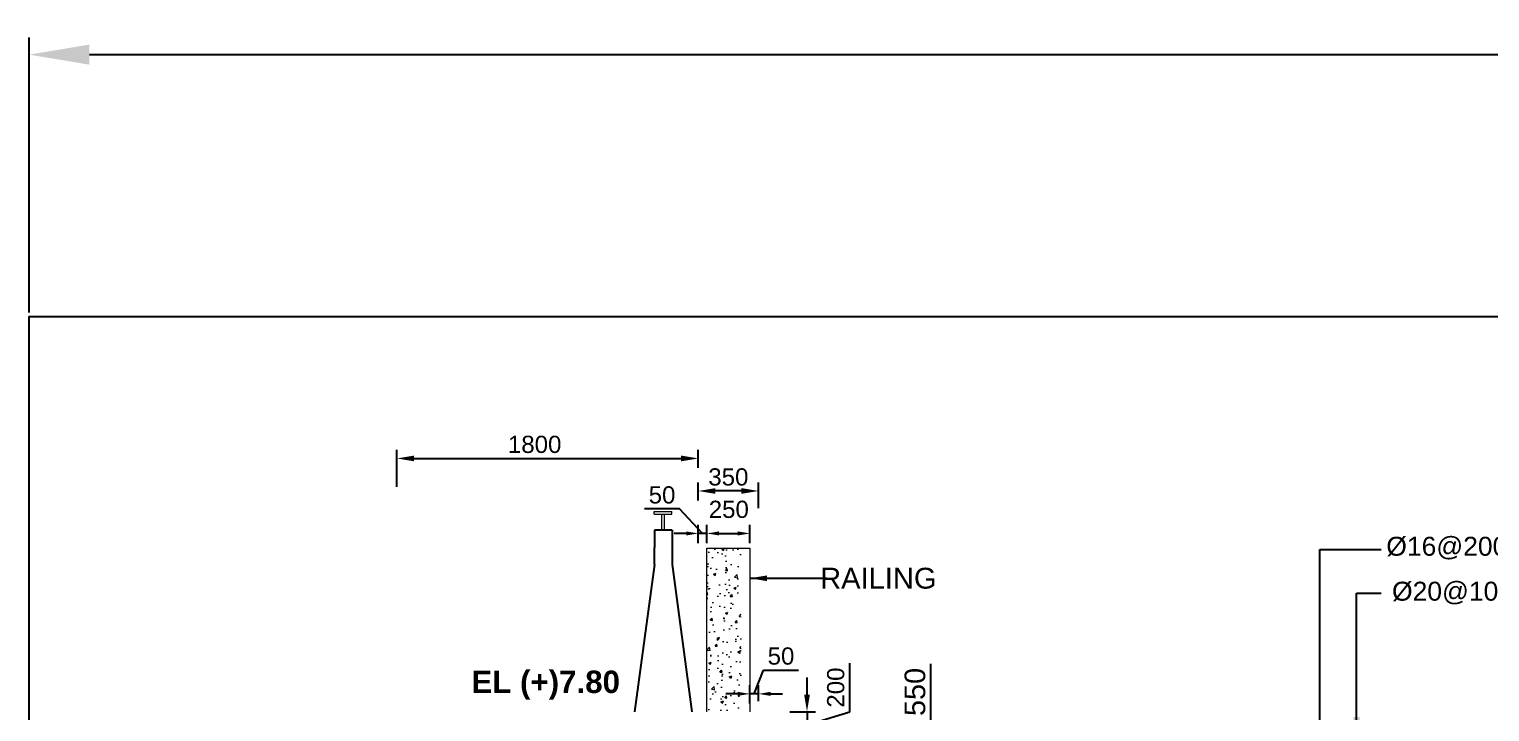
# Model space of a CAD drawing. Extents: x -358915 to 1258323, y -1667244 to -305611.
# Drawn here: x 469161 to 477645, y -1468441 to -1464477 of the extents above; entities that cross this region are included whole.
import ezdxf

# ---------------------------------------------------------------- set-up
doc = ezdxf.new("R2010")
doc.units = 0
doc.header["$LTSCALE"] = 300
doc.header["$MEASUREMENT"] = 0
doc.layers.get('0').update_dxf_attribs({"linetype": 'CONTINUOUS'})
doc.layers.get('DEFPOINTS').update_dxf_attribs({"linetype": 'CONTINUOUS'})
doc.layers.add('Dim', color=7, linetype='CONTINUOUS', lineweight=9)
doc.layers.add('LINE', color=7, linetype='CONTINUOUS')
doc.layers.add('TXT', color=7, linetype='CONTINUOUS')
doc.styles.add('Arial', font='arial.ttf')
doc.styles.add('DIM', font='isocp3.shx')
doc.dimstyles.new('3', dxfattribs={"dimtxt": 225, "dimasz": 350, "dimexe": 100, "dimexo": 25, "dimgap": 9, "dimtad": 0, "dimdec": 0, "dimzin": 0, "dimdsep": 46, "dimtxsty": 'Standard', "dimcen": 0, "dimclrd": 5, "dimclre": 6, "dimclrt": 256, "dimadec": 0, "dimazin": 0, "dimtfac": 1, "dimtdec": 0, "dimtofl": 0, "dimtmove": 2, "dimatfit": 3, "dimfxl": 1, "dimtolj": 1, "dimtzin": 0, "dimarcsym": 0})
doc.dimstyles.new('dim_20', dxfattribs={"dimtxt": 40, "dimasz": 40, "dimexe": 20, "dimexo": 20, "dimgap": 15, "dimtad": 1, "dimdec": 0, "dimzin": 0, "dimdsep": 46, "dimtxsty": 'DIM', "dimcen": 150, "dimclrd": 5, "dimclre": 5, "dimclrt": 7, "dimadec": 0, "dimazin": 0, "dimtfac": 1, "dimtdec": 0, "dimtmove": 0, "dimatfit": 3, "dimfxl": 20, "dimtolj": 1, "dimtzin": 0, "dimarcsym": 0})
doc.dimstyles.new('dim_50', dxfattribs={"dimtxt": 100, "dimasz": 100, "dimexe": 50, "dimexo": 30, "dimgap": 30, "dimtad": 1, "dimdec": 0, "dimzin": 0, "dimdsep": 46, "dimtxsty": 'DIM', "dimcen": 0.09, "dimclrd": 5, "dimclre": 5, "dimclrt": 7, "dimadec": 0, "dimazin": 0, "dimtfac": 1, "dimtdec": 0, "dimtmove": 0, "dimatfit": 3, "dimfxl": 1, "dimtolj": 1, "dimtzin": 0, "dimarcsym": 1})

# ---------------------------------------------------------------- blocks, each defined once
blk = doc.blocks.new('*D549')
at = {"layer": 'DEFPOINTS', "color": 0, "transparency": 16777216}
for p in [(474010.3, -1468590.8), (474010.3, -1469140.8), (474081.5, -1469140.8)]:
    blk.add_point(p, dxfattribs=at)
at = {"layer": 'Dim', "color": 5, "lineweight": -2, "transparency": 16777216}
for p, q in [((474397.9, -1468488), (474397.9, -1468163.3)), ((474081.5, -1468865.8), (474397.9, -1468488)), ((474040.3, -1468590.8), (474131.5, -1468590.8)), ((474081.5, -1468710.8), (474081.5, -1469020.8)), ((474040.3, -1469140.8), (474131.5, -1469140.8))]:
    blk.add_line(p, q, dxfattribs=at)
at = {"layer": 'Dim', "color": 5, "transparency": 16777216}
for points in [[(474061.5, -1468710.8), (474101.5, -1468710.8), (474081.5, -1468590.8)], [(474061.5, -1469020.8), (474101.5, -1469020.8), (474081.5, -1469140.8)]]:
    blk.add_solid(points, dxfattribs=at)
at = {"layer": 'Dim', "color": 7, "transparency": 16777216, "insert": (474306.6, -1468325.7), "char_height": 120, "attachment_point": 5, "rotation": 90, "style": 'Arial'}
blk.add_mtext('\\A1;550', dxfattribs=at)
blk = doc.blocks.new('*D557')
at = {"layer": 'DEFPOINTS', "color": 0, "transparency": 16777216}
for p in [(473550, -1468440.8), (473394.3, -1468590.8), (473679.1, -1468590.8)]:
    blk.add_point(p, dxfattribs=at)
at = {"layer": 'Dim', "color": 5, "lineweight": -2, "transparency": 16777216}
for p, q in [((473927.3, -1468441.3), (473927.3, -1468159)), ((473679.1, -1468340.8), (473679.1, -1468240.8)), ((473580, -1468440.8), (473729.1, -1468440.8)), ((473679.1, -1468440.8), (473679.1, -1468590.8)), ((473679.1, -1468440.8), (473679.1, -1468590.8)), ((473679.1, -1468515.8), (473927.3, -1468441.3)), ((473424.3, -1468590.8), (473729.1, -1468590.8)), ((473679.1, -1468690.8), (473679.1, -1468790.8))]:
    blk.add_line(p, q, dxfattribs=at)
at = {"layer": 'Dim', "color": 5, "transparency": 16777216}
for points in [[(473662.5, -1468340.8), (473695.8, -1468340.8), (473679.1, -1468440.8)], [(473662.5, -1468690.8), (473695.8, -1468690.8), (473679.1, -1468590.8)]]:
    blk.add_solid(points, dxfattribs=at)
at = {"layer": 'Dim', "color": 7, "transparency": 16777216, "insert": (473846.3, -1468300.2), "char_height": 100, "attachment_point": 5, "rotation": 90, "style": 'Arial'}
blk.add_mtext('\\A1;200', dxfattribs=at)
blk = doc.blocks.new('*D563')
at = {"layer": 'DEFPOINTS', "color": 0, "transparency": 16777216}
for p in [(473047.3, -1467158.7), (473047.3, -1467243), (473397.3, -1467288.7)]:
    blk.add_point(p, dxfattribs=at)
at = {"layer": 'Dim', "color": 5, "lineweight": -2, "transparency": 16777216}
for p, q in [((473047.3, -1467213), (473047.3, -1467108.7)), ((473397.3, -1467258.7), (473397.3, -1467108.7)), ((473297.3, -1467158.7), (473147.3, -1467158.7))]:
    blk.add_line(p, q, dxfattribs=at)
at = {"layer": 'Dim', "color": 5, "transparency": 16777216}
for points in [[(473147.3, -1467142), (473147.3, -1467175.3), (473047.3, -1467158.7)], [(473297.3, -1467142), (473297.3, -1467175.3), (473397.3, -1467158.7)]]:
    blk.add_solid(points, dxfattribs=at)
at = {"layer": 'Dim', "color": 7, "transparency": 16777216, "insert": (473222.3, -1467077.6), "char_height": 100, "attachment_point": 5, "style": 'Arial'}
blk.add_mtext('\\A1;350', dxfattribs=at)
blk = doc.blocks.new('*D564')
at = {"layer": 'DEFPOINTS', "color": 0, "transparency": 16777216}
for p in [(473047.3, -1467405.2), (473047.3, -1467490.7), (473097.3, -1467490.7)]:
    blk.add_point(p, dxfattribs=at)
at = {"layer": 'Dim', "color": 5, "lineweight": -2, "transparency": 16777216}
for p, q in [((472938.7, -1467263.1), (472735.8, -1467263.1)), ((473072.3, -1467405.2), (472938.7, -1467263.1)), ((473047.3, -1467460.7), (473047.3, -1467355.2)), ((473097.3, -1467460.7), (473097.3, -1467355.2)), ((472977.3, -1467405.2), (472907.3, -1467405.2)), ((473097.3, -1467405.2), (473047.3, -1467405.2)), ((473097.3, -1467405.2), (473047.3, -1467405.2)), ((473167.3, -1467405.2), (473237.3, -1467405.2))]:
    blk.add_line(p, q, dxfattribs=at)
at = {"layer": 'Dim', "color": 5, "transparency": 16777216}
for points in [[(472977.3, -1467393.5), (472977.3, -1467416.8), (473047.3, -1467405.2)], [(473167.3, -1467393.5), (473167.3, -1467416.8), (473097.3, -1467405.2)]]:
    blk.add_solid(points, dxfattribs=at)
at = {"layer": 'Dim', "color": 7, "transparency": 16777216, "insert": (472837.2, -1467182), "char_height": 100, "attachment_point": 5, "style": 'Arial'}
blk.add_mtext('\\A1;50', dxfattribs=at)
blk = doc.blocks.new('*D565')
at = {"layer": 'DEFPOINTS', "color": 0, "transparency": 16777216}
for p in [(473347.3, -1467405.2), (473097.3, -1467490.7), (473347.3, -1467490.7)]:
    blk.add_point(p, dxfattribs=at)
at = {"layer": 'Dim', "color": 5, "lineweight": -2, "transparency": 16777216}
for p, q in [((473097.3, -1467460.7), (473097.3, -1467355.2)), ((473347.3, -1467460.7), (473347.3, -1467355.2)), ((473167.3, -1467405.2), (473277.3, -1467405.2))]:
    blk.add_line(p, q, dxfattribs=at)
at = {"layer": 'Dim', "color": 5, "transparency": 16777216}
for points in [[(473167.3, -1467393.5), (473167.3, -1467416.8), (473097.3, -1467405.2)], [(473277.3, -1467393.5), (473277.3, -1467416.8), (473347.3, -1467405.2)]]:
    blk.add_solid(points, dxfattribs=at)
at = {"layer": 'Dim', "color": 7, "transparency": 16777216, "insert": (473224.8, -1467265.8), "char_height": 100, "attachment_point": 5, "style": 'Arial'}
blk.add_mtext('\\A1;250', dxfattribs=at)
blk = doc.blocks.new('*D566')
at = {"layer": 'DEFPOINTS', "color": 0, "transparency": 16777216}
for p in [(473347.3, -1468336.8), (473397.3, -1468409.5), (473347.3, -1468422.3)]:
    blk.add_point(p, dxfattribs=at)
at = {"layer": 'Dim', "color": 5, "lineweight": -2, "transparency": 16777216}
for p, q in [((473372.3, -1468336.8), (473426.8, -1468198.7)), ((473426.8, -1468198.7), (473629.7, -1468198.7)), ((473347.3, -1468392.3), (473347.3, -1468286.8)), ((473397.3, -1468379.5), (473397.3, -1468286.8)), ((473277.3, -1468336.8), (473207.3, -1468336.8)), ((473397.3, -1468336.8), (473347.3, -1468336.8)), ((473397.3, -1468336.8), (473347.3, -1468336.8)), ((473467.3, -1468336.8), (473537.3, -1468336.8))]:
    blk.add_line(p, q, dxfattribs=at)
at = {"layer": 'Dim', "color": 5, "transparency": 16777216}
for points in [[(473277.3, -1468325.1), (473277.3, -1468348.4), (473347.3, -1468336.8)], [(473467.3, -1468325.1), (473467.3, -1468348.4), (473397.3, -1468336.8)]]:
    blk.add_solid(points, dxfattribs=at)
at = {"layer": 'Dim', "color": 7, "transparency": 16777216, "insert": (473528.2, -1468117.6), "char_height": 100, "attachment_point": 5, "rotation": 0, "style": 'Arial'}
blk.add_mtext('\\A1;50', dxfattribs=at)
blk = doc.blocks.new('*D567')
at = {"layer": 'DEFPOINTS', "color": 0, "transparency": 16777216}
for p in [(473047.3, -1466969.6), (473047.3, -1467054), (471297.3, -1467165.1)]:
    blk.add_point(p, dxfattribs=at)
at = {"layer": 'Dim', "color": 5, "lineweight": -2, "transparency": 16777216}
for p, q in [((471297.3, -1467135.1), (471297.3, -1466919.7)), ((471397.3, -1466969.7), (472947.3, -1466969.6)), ((473047.3, -1467024), (473047.3, -1466919.6))]:
    blk.add_line(p, q, dxfattribs=at)
at = {"layer": 'Dim', "color": 5, "transparency": 16777216}
for points in [[(471397.3, -1466953), (471397.3, -1466986.3), (471297.3, -1466969.7)], [(472947.3, -1466953), (472947.3, -1466986.3), (473047.3, -1466969.6)]]:
    blk.add_solid(points, dxfattribs=at)
at = {"layer": 'Dim', "color": 7, "transparency": 16777216, "insert": (472097.3, -1466888.6), "char_height": 100, "attachment_point": 5, "rotation": 0.00179, "style": 'Arial'}
blk.add_mtext('\\A1;1800', dxfattribs=at)
blk = doc.blocks.new('KK')
at = {"layer": 'LINE', "lineweight": 15}
for p, q in [((-286.4, 1162.2), (-183.5, 1162.2)), ((-286.4, 1148.3), (-286.4, 1162.2)), ((-286.4, 1148.3), (-183.5, 1148.3)), ((-242.1, 1055.5), (-242.1, 1148.3)), ((-226.3, 1055.5), (-226.3, 1148.3)), ((-183.5, 1148.3), (-183.5, 1162.2))]:
    blk.add_line(p, q, dxfattribs=at)
at = {"layer": 'LINE'}
for p, q in [((-182.3, 1055.5), (-284, 1055.5)), ((-284, 1054.4), (-284, 954.6)), ((-182.3, 1055.5), (-182.3, 955.8)), ((-284, 856.1), (-284, 953.5)), ((-182.3, 955.8), (-182.3, 856.1)), ((-284, 856.1), (-400, 0)), ((-182.3, 856.1), (-66.3, 0))]:
    blk.add_line(p, q, dxfattribs=at)
blk = doc.blocks.new('*D1502')
at = {"layer": 'DEFPOINTS', "color": 0, "ltscale": 0.5, "transparency": 16777216}
for p in [(492531.4, -1464624.8), (469161.4, -1466146.3), (492531.4, -1466146.3)]:
    blk.add_point(p, dxfattribs=at)
at = {"layer": 'LINE', "color": 6, "lineweight": -2, "ltscale": 0.5, "transparency": 16777216}
for p, q in [((469161.4, -1466121.3), (469161.4, -1464524.8)), ((492531.4, -1466121.3), (492531.4, -1464524.8))]:
    blk.add_line(p, q, dxfattribs=at)
at = {"layer": 'LINE', "color": 5, "lineweight": -2, "ltscale": 0.5, "transparency": 16777216}
for p, q in [((469511.4, -1464624.8), (480331.2, -1464624.8)), ((492181.4, -1464624.8), (481361.7, -1464624.8))]:
    blk.add_line(p, q, dxfattribs=at)
at = {"layer": 'LINE', "color": 5, "ltscale": 0.5, "transparency": 16777216}
for points in [[(469511.4, -1464566.5), (469511.4, -1464683.2), (469161.4, -1464624.8)], [(492181.4, -1464566.5), (492181.4, -1464683.2), (492531.4, -1464624.8)]]:
    blk.add_solid(points, dxfattribs=at)
at = {"layer": 'LINE', "ltscale": 0.5, "transparency": 16777216, "insert": (480846.4, -1464624.8), "char_height": 225, "attachment_point": 5}
blk.add_mtext('\\A1;23370', dxfattribs=at)

msp = doc.modelspace()

# ---------------------------------------------------------------- hatches: boundary and pattern name
at = {"layer": 'Dim'}
h = msp.add_hatch(dxfattribs=at)
h.set_pattern_fill('AR-CONC', color=8, scale=20)
h.set_pattern_definition([(50, (85574.22, -1491727.71), (143.452037, -12.550427), [15, -165]), (355, (85574.22, -1491727.7), (-27.750267, 150.438427), [12, -132]), (100.451444, (85586.18, -1491728.75), (115.70177, 137.888), [12.74804, -140.22842]), (46.1842, (85574.22, -1491687.7), (213.44827, -33.10386), [22.5, -247.5]), (96.635635, (85592, -1491690.46), (186.93239, 194.82372), [19.12207, -210.34275]), (351.184164, (85574.22, -1491687.7), (186.93239, 194.82372), [18, -198]), (21, (85594.22, -1491697.71), (119.38141, -80.523778), [15, -165]), (326, (85594.22, -1491697.7), (48.663066, 145.03001), [12, -132]), (71.451445, (85604.17, -1491704.42), (168.044475, 64.50623), [12.74804, -140.22842]), (37.5, (85574.22, -1491727.706), (2.431971, 66.578771), [0, -130.4, 0, -134, 0, -132.5]), (7.5, (85574.22, -1491727.706), (52.613907, 78.882342), [0, -76.4, 0, -127.4, 0, -50.5]), (327.5, (85529.62, -1491727.706), (106.764487, -4.510974), [0, -50, 0, -156, 0, -207]), (317.5, (85509.62, -1491727.71), (116.637234, 20.020996), [0, -65, 0, -103.6, 0, -147])])
h.paths.add_polyline_path([(473097.3, -1467490.7), (473297.3, -1467490.7), (473297.4, -1468440.7), (473097.3, -1468440.7)])

# ---------------------------------------------------------------- linework, layer by layer
at = {"layer": 'Dim', "color": 7}
msp.add_lwpolyline([(473097.3, -1468440.7), (473097.3, -1467490.7), (473347.3, -1467490.7), (473347.4, -1468440.7)], dxfattribs=at)
at = {"layer": 'LINE'}
msp.add_lwpolyline([(492531.4, -1482672.2), (469161.4, -1482672.2), (469161.4, -1466146.3), (492531.4, -1466146.3)], close=True, dxfattribs=at)

# ---------------------------------------------------------------- block references
at = {"color": 8}
msp.add_blockref('KK', (473077.4, -1468440.8), dxfattribs=at)

# ---------------------------------------------------------------- texts
at = {"layer": 'Dim', "color": 7, "char_height": 110, "attachment_point": 4}
for s, insert, width in [('{\\fArial|b0|i0|c0|p34;%%C16@200 C/C}', (477044, -1467490.6), 2524.191), ('{\\fArial|b0|i0|c0|p34;%%C20@100 C/C}', (477077.2, -1467751.6), 1145.252)]:
    msp.add_mtext(s, dxfattribs=dict(at, insert=insert, width=width))
at = {"layer": 'TXT', "color": 0, "attachment_point": 5, "style": 'Arial'}
for s, insert, char_height, width in [('{\\H1.1x;\\C7;RAILING\\fArial|b1|i0|c0|p34;\\H0.90909x;\\C6; }', (474093.4, -1467665.9), 110, 2026.922), ('{\\fArial|b1|i0|c0|p34;\\C6;EL (+)7.80}', (472161.4, -1468286.4), 130, 1034.81)]:
    msp.add_mtext(s, dxfattribs=dict(at, insert=insert, char_height=char_height, width=width))

# ---------------------------------------------------------------- dimensions: what is measured, and where the dimension line sits
at = {"layer": 'Dim'}
for base, p1, p2, angle, text, override, picture, middle in [((473047.3, -1466969.6), (471297.3, -1467165.1), (473047.3, -1467054), 0.00179, '1800', {"dimtxsty": 'Arial', "dimtmove": 1}, '*D567', (472097.3, -1466969.6)), ((473047.3, -1467158.7), (473397.3, -1467288.7), (473047.3, -1467243), 180, '350', {"dimtxsty": 'Arial', "dimtmove": 1}, '*D563', (473222.3, -1467158.7)), ((473047.3, -1467405.2), (473097.3, -1467490.7), (473047.3, -1467490.7), 180, '50', {"dimasz": 70, "dimtxsty": 'Arial', "dimtmove": 1}, '*D564', (472908.7, -1467263.1)), ((473347.3, -1468336.8), (473397.3, -1468409.5), (473347.3, -1468422.3), 180, '50', {"dimasz": 70, "dimtxsty": 'Arial', "dimtmove": 1}, '*D566', (473456.8, -1468198.7)), ((474081.5, -1469140.8), (474010.3, -1468590.8), (474010.3, -1469140.8), 90, '550', {"dimtxt": 120, "dimasz": 120, "dimtxsty": 'Arial', "dimtmove": 1}, '*D549', (474397.9, -1468458))]:
    dim = msp.add_linear_dim(base=base, p1=p1, p2=p2, angle=angle, text=text, dimstyle='dim_50', override=override, dxfattribs=at)
    dim.commit()
    dim.dimension.update_dxf_attribs({"geometry": picture, "text_midpoint": middle, "dimtype": 160})
dim = msp.add_linear_dim(base=(473347.3, -1467405.2), p1=(473097.3, -1467490.7), p2=(473347.3, -1467490.7), dimstyle='dim_50', override={"dimasz": 70, "dimtxsty": 'Arial', "dimtmove": 1}, dxfattribs=at)
dim.commit()
dim.dimension.update_dxf_attribs({"geometry": '*D565', "text_midpoint": (473224.8, -1467346.8), "dimtype": 160})
dim = msp.add_linear_dim(base=(473679.1, -1468590.8), p1=(473550, -1468440.8), p2=(473394.3, -1468590.8), angle=90, text='200', dimstyle='dim_50', override={"dimtxsty": 'Arial', "dimtmove": 1}, dxfattribs=at)
dim.commit()
dim.dimension.update_dxf_attribs({"geometry": '*D557', "text_midpoint": (473846.3, -1468411.3)})
at = {"layer": 'LINE', "color": 3, "ltscale": 0.5}
dim = msp.add_linear_dim(base=(492531.4, -1464624.8), p1=(469161.4, -1466146.3), p2=(492531.4, -1466146.3), dimstyle='3', override={"dimfxl": 700}, dxfattribs=at)
dim.commit()
dim.dimension.update_dxf_attribs({"geometry": '*D1502', "text_midpoint": (480846.4, -1464624.8)})

# ---------------------------------------------------------------- leaders
at = {"layer": 'Dim', "ltscale": 50}
for points in [[(476657.6, -1468668.6), (476657.6, -1467497.9), (477013.8, -1467497.9)], [(476871.4, -1468590.8), (476870.1, -1467751.5), (477014.9, -1467751.5)]]:
    msp.add_leader(points, dimstyle='dim_20', override={"dimasz": 120, "dimtad": 0}, dxfattribs=at)
at = {"layer": 'Dim'}
msp.add_leader([(473347.3, -1467665.5), (473794.8, -1467665.5)], dimstyle='dim_50', override={"dimgap": 30, "dimtad": 0}, dxfattribs=at)

doc.saveas('drawing.dxf')
